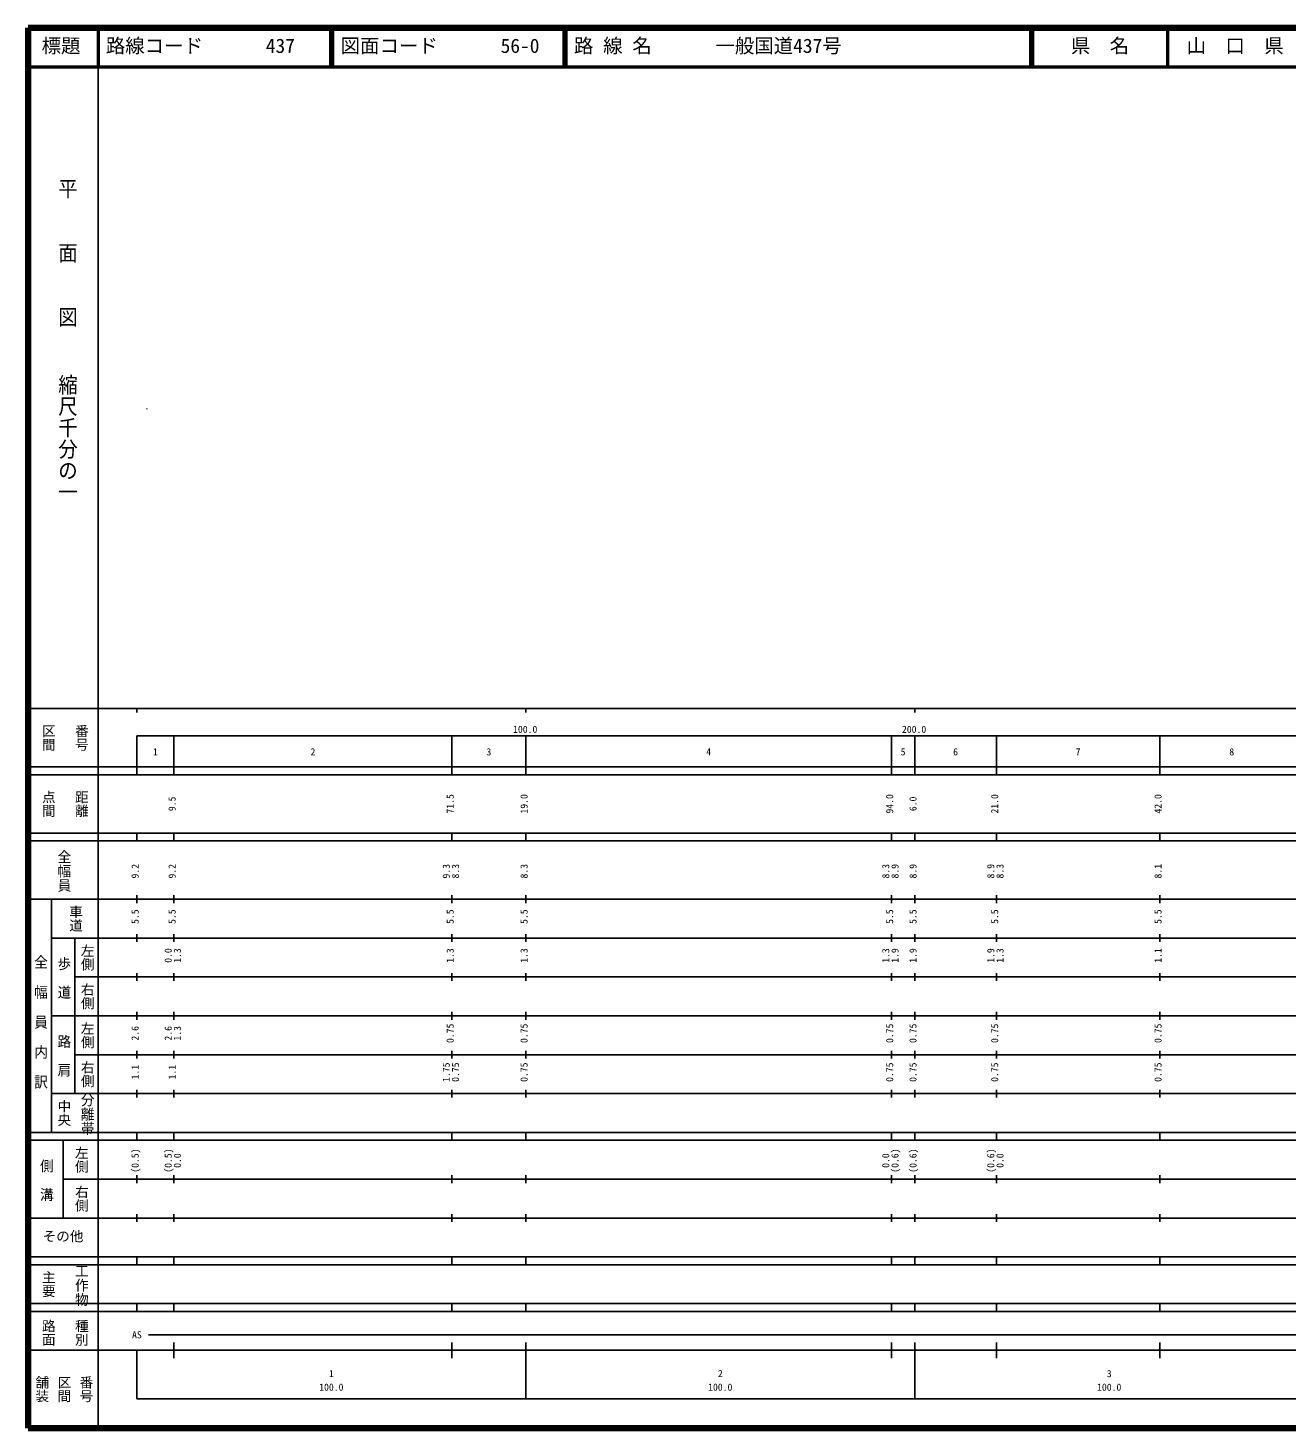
# Model space of a CAD drawing. Units: millimetres on the paper. Extents: x 40 to 680, y 20 to 380.
# Drawn here: x 40 to 363.7, y 20 to 380 of the extents above; entities that cross this region are included whole.
import ezdxf
from ezdxf.enums import TextEntityAlignment as Align

# ---------------------------------------------------------------- set-up
doc = ezdxf.new("R2010")
doc.units = ezdxf.units.MM
for name, color, linetype, lineweight in [('M-OTRS', 6, 'Continuous', 25), ('M-TTL', 2, 'Continuous', 140), ('M-TTL-BAND', 7, 'Continuous', 25), ('M-TTL-LINE', 7, 'Continuous', 50)]:
    doc.layers.add(name, color=color, linetype=linetype, lineweight=lineweight)
doc.layers.add('M-TTL-TXT', color=7, linetype='Continuous')
doc.styles.add('@ＭＳ ゴシック', font='')
doc.styles.add('ＭＳ ゴシック', font='')
doc.styles.get('@ＭＳ ゴシック').set_extended_font_data('@MS Gothic')
doc.styles.get('ＭＳ ゴシック').set_extended_font_data('MS Gothic')

msp = doc.modelspace()

# ---------------------------------------------------------------- linework, layer by layer
at = {"layer": 'M-OTRS'}
for radius in [0.0313, 0.025, 0.0188, 0.0125, 0.0063]:
    msp.add_circle((70.603, 282.067), radius, dxfattribs=at)
at = {"layer": 'M-TTL'}
for p, q in [((40, 380), (40, 20)), ((680, 380), (40, 380)), ((40, 20), (680, 20))]:
    msp.add_line(p, q, dxfattribs=at)
at = {"layer": 'M-TTL-BAND'}
for p, q in [((58, 370), (58, 20)), ((40, 205), (579, 205)), ((68, 205), (68, 204)), ((168, 205), (168, 204)), ((268, 205), (268, 204)), ((68, 198), (579, 198)), ((68, 198), (68, 188)), ((77.5, 188), (77.5, 198)), ((149, 188), (149, 198)), ((168, 188), (168, 198)), ((262, 188), (262, 198)), ((268, 188), (268, 198)), ((289, 188), (289, 198)), ((331, 188), (331, 198)), ((40, 190), (579, 190)), ((40, 188), (579, 188)), ((40, 173), (579, 173)), ((68, 171), (68, 173)), ((77.5, 171), (77.5, 173)), ((149, 171), (149, 173)), ((168, 171), (168, 173)), ((262, 171), (262, 173)), ((268, 171), (268, 173)), ((289, 171), (289, 173)), ((331, 171), (331, 173)), ((40, 171), (579, 171)), ((40, 156), (579, 156)), ((46, 96), (46, 156)), ((68, 155), (68, 157)), ((77.5, 155), (77.5, 157)), ((149, 155), (149, 157)), ((168, 155), (168, 157)), ((262, 155), (262, 157)), ((268, 155), (268, 157)), ((289, 155), (289, 157)), ((331, 155), (331, 157)), ((46, 146), (579, 146)), ((52, 146), (52, 106)), ((68, 145), (68, 147)), ((77.5, 145), (77.5, 147)), ((149, 145), (149, 147)), ((168, 145), (168, 147)), ((262, 145), (262, 147)), ((268, 145), (268, 147)), ((289, 145), (289, 147)), ((331, 145), (331, 147)), ((68, 135), (68, 137)), ((77.5, 135), (77.5, 137)), ((149, 135), (149, 137)), ((168, 135), (168, 137)), ((262, 135), (262, 137)), ((268, 135), (268, 137)), ((289, 135), (289, 137)), ((331, 135), (331, 137)), ((52, 136), (579, 136)), ((46, 126), (579, 126)), ((68, 125), (68, 127)), ((77.5, 125), (77.5, 127)), ((149, 125), (149, 127)), ((168, 125), (168, 127)), ((262, 125), (262, 127)), ((268, 125), (268, 127)), ((289, 125), (289, 127)), ((331, 125), (331, 127)), ((52, 116), (579, 116)), ((68, 115), (68, 117)), ((77.5, 115), (77.5, 117)), ((149, 115), (149, 117)), ((168, 115), (168, 117)), ((262, 115), (262, 117)), ((268, 115), (268, 117)), ((289, 115), (289, 117)), ((331, 115), (331, 117)), ((46, 106), (579, 106)), ((68, 105), (68, 107)), ((77.5, 105), (77.5, 107)), ((149, 105), (149, 107)), ((168, 105), (168, 107)), ((262, 105), (262, 107)), ((268, 105), (268, 107)), ((289, 105), (289, 107)), ((331, 105), (331, 107)), ((40, 96), (579, 96)), ((40, 94), (579, 94)), ((49, 94), (49, 74)), ((68, 94), (68, 96)), ((77.5, 94), (77.5, 96)), ((149, 94), (149, 96)), ((168, 94), (168, 96)), ((262, 94), (262, 96)), ((268, 94), (268, 96)), ((289, 94), (289, 96)), ((331, 94), (331, 96)), ((49, 84), (579, 84)), ((68, 83), (68, 85)), ((77.5, 83), (77.5, 85)), ((149, 83), (149, 85)), ((168, 83), (168, 85)), ((262, 83), (262, 85)), ((268, 83), (268, 85)), ((289, 83), (289, 85)), ((331, 83), (331, 85)), ((40, 74), (579, 74)), ((68, 73), (68, 75)), ((77.5, 73), (77.5, 75)), ((149, 73), (149, 75)), ((168, 73), (168, 75)), ((262, 73), (262, 75)), ((268, 73), (268, 75)), ((289, 73), (289, 75)), ((331, 73), (331, 75)), ((40, 64), (579, 64)), ((40, 62), (579, 62)), ((68, 62), (68, 64)), ((77.5, 62), (77.5, 64)), ((149, 62), (149, 64)), ((168, 62), (168, 64)), ((262, 62), (262, 64)), ((268, 62), (268, 64)), ((289, 62), (289, 64)), ((331, 62), (331, 64)), ((40, 52), (579, 52)), ((68, 50), (68, 52)), ((77.5, 50), (77.5, 52)), ((149, 50), (149, 52)), ((168, 50), (168, 52)), ((262, 50), (262, 52)), ((268, 50), (268, 52)), ((289, 50), (289, 52)), ((331, 50), (331, 52)), ((40, 50), (579, 50)), ((71, 44), (374.897, 44)), ((40, 40), (579, 40)), ((68, 40), (68, 27.5)), ((77.5, 38), (77.5, 42)), ((149, 38), (149, 42)), ((168, 27.5), (168, 42)), ((262, 38), (262, 42)), ((268, 27.5), (268, 42)), ((289, 38), (289, 42)), ((331, 38), (331, 42)), ((68, 27.5), (579, 27.5))]:
    msp.add_line(p, q, dxfattribs=at)
at = {"layer": 'M-TTL-LINE'}
for p, q in [((58, 380), (58, 370)), ((117.75, 380), (117.75, 370)), ((118.25, 380), (118.25, 370)), ((177.75, 380), (177.75, 370)), ((178.25, 380), (178.25, 370)), ((297.75, 380), (297.75, 370)), ((298.25, 380), (298.25, 370)), ((333, 380), (333, 370)), ((40, 370), (680, 370))]:
    msp.add_line(p, q, dxfattribs=at)

# ---------------------------------------------------------------- texts
at = {"layer": 'M-TTL-BAND', "style": '@ＭＳ ゴシック'}
for s, height, width, p in [('平\u3000\u3000面\u3000\u3000図', 3.666, 1.1, (47.277, 341.475)), ('縮尺千分の一', 3.666, 1.1, (47.277, 291.03)), ('全幅員', 2.566, 1.05, (47.25, 168.75)), ('全\u3000幅\u3000員\u3000内\u3000訳', 2.566, 1.1, (41.25, 141.75)), ('歩\u3000道', 2.566, 1.05, (47.25, 141.25)), ('路\u3000肩', 2.566, 1.05, (47.25, 121.25)), ('分離帯', 2.566, 1.05, (53.25, 106.25)), ('側\u3000溝', 2.566, 1.05, (42.75, 89.25)), ('工作物', 2.566, 1.05, (51.75, 62.25))]:
    msp.add_text(s, height=height, rotation=270, dxfattribs=dict(at, width=width)).set_placement(p, align=Align.BOTTOM_LEFT)
at = {"layer": 'M-TTL-BAND'}
for s, height, rotation, style, p in [('区間', 2.566, 270, '@ＭＳ ゴシック', (43.25, 201)), ('番号', 2.566, 270, '@ＭＳ ゴシック', (51.75, 201)), ('点間', 2.566, 270, '@ＭＳ ゴシック', (43.25, 184)), ('距離', 2.566, 270, '@ＭＳ ゴシック', (51.75, 184)), ('9.5', 1.833, 90, 'ＭＳ ゴシック', (78.5, 178.625)), ('71.5', 1.833, 90, 'ＭＳ ゴシック', (150, 178)), ('19.0', 1.833, 90, 'ＭＳ ゴシック', (169, 178)), ('94.0', 1.833, 90, 'ＭＳ ゴシック', (263, 178)), ('6.0', 1.833, 90, 'ＭＳ ゴシック', (269, 178.625)), ('21.0', 1.833, 90, 'ＭＳ ゴシック', (290, 178)), ('42.0', 1.833, 90, 'ＭＳ ゴシック', (332, 178)), ('9.2', 1.833, 90, 'ＭＳ ゴシック', (69, 161.299)), ('9.2', 1.833, 90, 'ＭＳ ゴシック', (78.5, 161.299)), ('9.3', 1.833, 90, 'ＭＳ ゴシック', (149, 161.299)), ('8.3', 1.833, 90, 'ＭＳ ゴシック', (151.37, 161.299)), ('8.3', 1.833, 90, 'ＭＳ ゴシック', (169, 161.299)), ('8.3', 1.833, 90, 'ＭＳ ゴシック', (262, 161.299)), ('8.9', 1.833, 90, 'ＭＳ ゴシック', (264.37, 161.299)), ('8.9', 1.833, 90, 'ＭＳ ゴシック', (269, 161.299)), ('8.9', 1.833, 90, 'ＭＳ ゴシック', (289, 161.299)), ('8.3', 1.833, 90, 'ＭＳ ゴシック', (291.37, 161.299)), ('8.1', 1.833, 90, 'ＭＳ ゴシック', (332, 161.299)), ('車道', 2.566, 270, '@ＭＳ ゴシック', (50.25, 154.5)), ('5.5', 1.833, 90, 'ＭＳ ゴシック', (69, 149.625)), ('5.5', 1.833, 90, 'ＭＳ ゴシック', (78.5, 149.625)), ('5.5', 1.833, 90, 'ＭＳ ゴシック', (150, 149.625)), ('5.5', 1.833, 90, 'ＭＳ ゴシック', (169, 149.625)), ('5.5', 1.833, 90, 'ＭＳ ゴシック', (263, 149.625)), ('5.5', 1.833, 90, 'ＭＳ ゴシック', (269, 149.625)), ('5.5', 1.833, 90, 'ＭＳ ゴシック', (290, 149.625)), ('5.5', 1.833, 90, 'ＭＳ ゴシック', (332, 149.625)), ('左側', 2.566, 270, '@ＭＳ ゴシック', (53.25, 144.5)), ('0.0', 1.833, 90, 'ＭＳ ゴシック', (77.5, 139.625)), ('1.3', 1.833, 90, 'ＭＳ ゴシック', (79.87, 139.625)), ('1.3', 1.833, 90, 'ＭＳ ゴシック', (150, 139.625)), ('1.3', 1.833, 90, 'ＭＳ ゴシック', (169, 139.625)), ('1.3', 1.833, 90, 'ＭＳ ゴシック', (262, 139.625)), ('1.9', 1.833, 90, 'ＭＳ ゴシック', (264.37, 139.625)), ('1.9', 1.833, 90, 'ＭＳ ゴシック', (269, 139.625)), ('1.9', 1.833, 90, 'ＭＳ ゴシック', (289, 139.625)), ('1.3', 1.833, 90, 'ＭＳ ゴシック', (291.37, 139.625)), ('1.1', 1.833, 90, 'ＭＳ ゴシック', (332, 139.625)), ('右側', 2.566, 270, '@ＭＳ ゴシック', (53.25, 134.5)), ('左側', 2.566, 270, '@ＭＳ ゴシック', (53.25, 124.5)), ('2.6', 1.833, 90, 'ＭＳ ゴシック', (69, 119.625)), ('2.6', 1.833, 90, 'ＭＳ ゴシック', (77.5, 119.625)), ('1.3', 1.833, 90, 'ＭＳ ゴシック', (79.87, 119.625)), ('0.75', 1.833, 90, 'ＭＳ ゴシック', (150, 119)), ('0.75', 1.833, 90, 'ＭＳ ゴシック', (169, 119)), ('0.75', 1.833, 90, 'ＭＳ ゴシック', (263, 119)), ('0.75', 1.833, 90, 'ＭＳ ゴシック', (269, 119)), ('0.75', 1.833, 90, 'ＭＳ ゴシック', (290, 119)), ('0.75', 1.833, 90, 'ＭＳ ゴシック', (332, 119)), ('右側', 2.566, 270, '@ＭＳ ゴシック', (53.25, 114.5)), ('1.1', 1.833, 90, 'ＭＳ ゴシック', (69, 109.625)), ('1.1', 1.833, 90, 'ＭＳ ゴシック', (78.5, 109.625)), ('1.75', 1.833, 90, 'ＭＳ ゴシック', (149, 109)), ('0.75', 1.833, 90, 'ＭＳ ゴシック', (151.37, 109)), ('0.75', 1.833, 90, 'ＭＳ ゴシック', (169, 109)), ('0.75', 1.833, 90, 'ＭＳ ゴシック', (263, 109)), ('0.75', 1.833, 90, 'ＭＳ ゴシック', (269, 109)), ('0.75', 1.833, 90, 'ＭＳ ゴシック', (290, 109)), ('0.75', 1.833, 90, 'ＭＳ ゴシック', (332, 109)), ('中央', 2.566, 270, '@ＭＳ ゴシック', (47.25, 104.5)), ('左側', 2.566, 270, '@ＭＳ ゴシック', (51.75, 92.5)), ('(0.5)', 1.833, 90, 'ＭＳ ゴシック', (69, 85.639)), ('(0.5)', 1.833, 90, 'ＭＳ ゴシック', (77.5, 85.639)), ('0.0', 1.833, 90, 'ＭＳ ゴシック', (79.87, 86.889)), ('0.0', 1.833, 90, 'ＭＳ ゴシック', (262, 86.889)), ('(0.6)', 1.833, 90, 'ＭＳ ゴシック', (264.37, 85.639)), ('(0.6)', 1.833, 90, 'ＭＳ ゴシック', (269, 85.639)), ('(0.6)', 1.833, 90, 'ＭＳ ゴシック', (289, 85.639)), ('0.0', 1.833, 90, 'ＭＳ ゴシック', (291.37, 86.889)), ('右側', 2.566, 270, '@ＭＳ ゴシック', (51.75, 82.5)), ('主要', 2.566, 270, '@ＭＳ ゴシック', (43.25, 60.5)), ('路面', 2.566, 270, '@ＭＳ ゴシック', (43.25, 48)), ('種別', 2.566, 270, '@ＭＳ ゴシック', (51.75, 48)), ('舗装', 2.566, 270, '@ＭＳ ゴシック', (41.583, 33.5)), ('区間', 2.566, 270, '@ＭＳ ゴシック', (47.25, 33.5)), ('番号', 2.566, 270, '@ＭＳ ゴシック', (52.917, 33.5))]:
    msp.add_text(s, height=height, rotation=rotation, dxfattribs=dict(at, style=style)).set_placement(p, align=Align.BOTTOM_LEFT)
at = {"layer": 'M-TTL-BAND', "style": 'ＭＳ ゴシック'}
for s, height, p in [('100.0', 1.833, (164.719, 198.195)), ('200.0', 1.833, (264.719, 198.195)), ('1', 1.833, (72.125, 192.405)), ('2', 1.833, (112.625, 192.405)), ('3', 1.833, (157.875, 192.405)), ('4', 1.833, (214.375, 192.405)), ('5', 1.833, (264.375, 192.405)), ('6', 1.833, (277.875, 192.405)), ('7', 1.833, (309.375, 192.405)), ('8', 1.833, (348.875, 192.405)), ('その他', 2.566, (43.75, 67.25)), ('AS', 1.833, (66.75, 42.5)), ('1', 1.833, (117.375, 32.523)), ('2', 1.833, (217.375, 32.523)), ('3', 1.833, (317.375, 32.523)), ('100.0', 1.833, (114.875, 29.033)), ('100.0', 1.833, (214.875, 29.033)), ('100.0', 1.833, (314.875, 29.033))]:
    msp.add_text(s, height=height, dxfattribs=at).set_placement(p, align=Align.BOTTOM_LEFT)
at = {"layer": 'M-TTL-TXT', "style": 'ＭＳ ゴシック'}
for s, p in [('標題', (43.5, 372.5)), ('路線コード', (60, 372.5)), ('437', (101.142, 372.5)), ('図面コード', (120.38, 372.5)), ('56-0', (161.521, 372.5)), ('路 線 名', (180.38, 372.5)), ('一般国道437号', (216.734, 372.5)), ('県\u3000名', (308.125, 372.5)), ('山\u3000口\u3000県', (337.875, 372.5))]:
    msp.add_text(s, height=3.666, dxfattribs=at).set_placement(p, align=Align.BOTTOM_LEFT)

doc.saveas('drawing.dxf')
